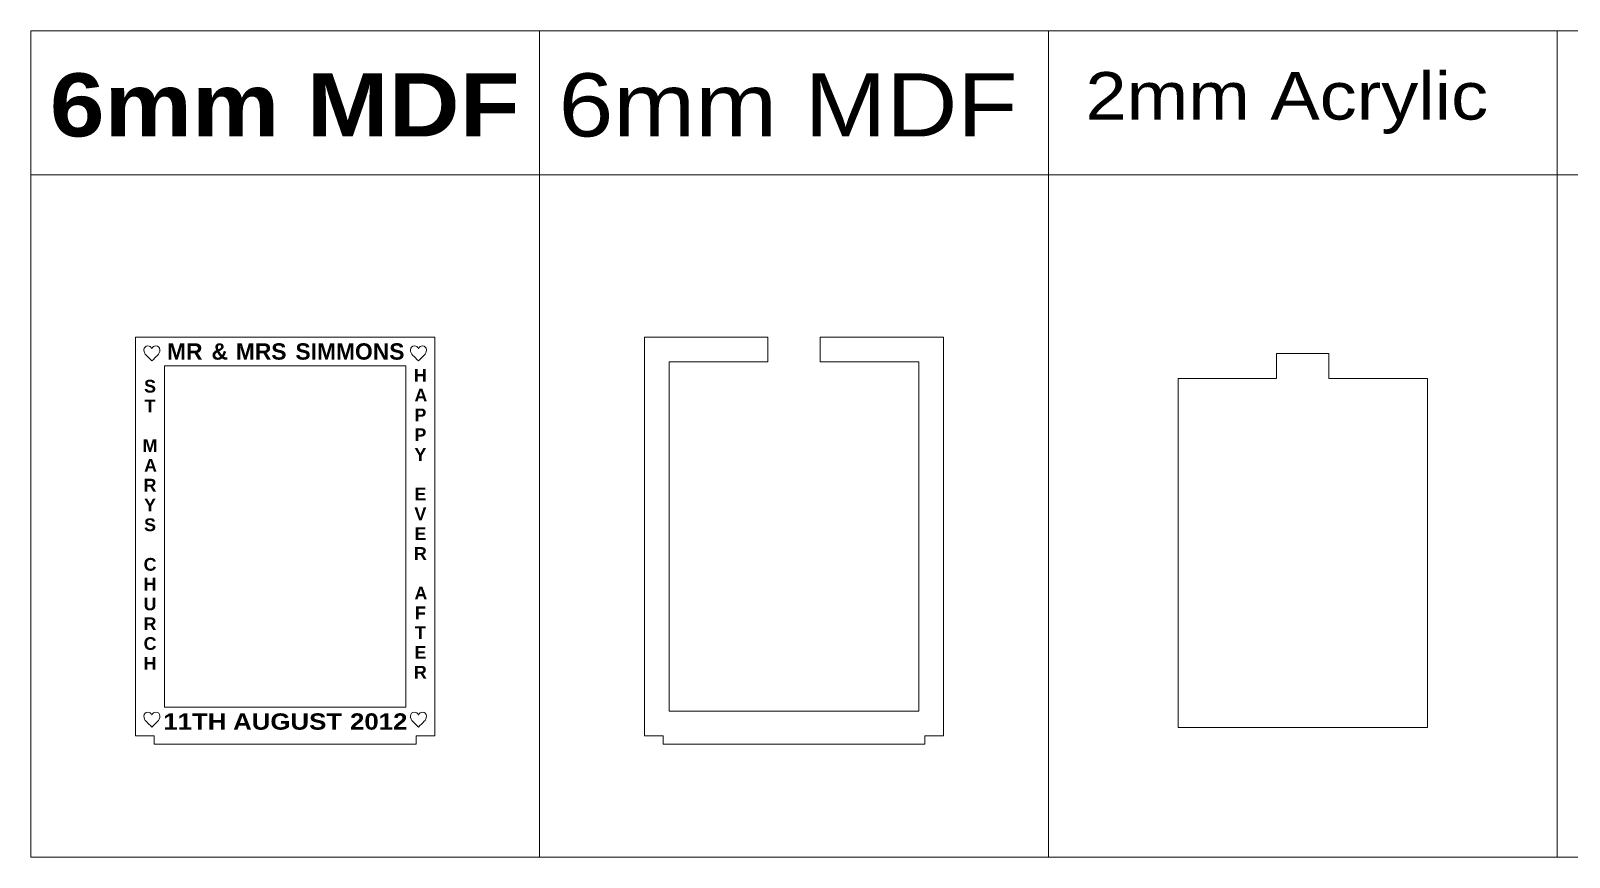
# Model space of a CAD drawing. Header units: millimetres. Extents: x -1166 to 1166, y -335 to 297.
# Drawn here: x -1166 to 9, y -335 to 297 of the extents above; entities that cross this region are included whole.
import ezdxf

# ---------------------------------------------------------------- set-up
doc = ezdxf.new("R2010")
doc.units = ezdxf.units.MM
doc.header["$MEASUREMENT"] = 0
doc.layers.add('Camada 1', color=7, linetype='Continuous')
doc.styles.add('0', font='arialbd.ttf', dxfattribs={"height": 1})
doc.styles.add('1', font='Arial', dxfattribs={"height": 1})
doc.styles.add('5', font='Arial', dxfattribs={"height": 1})

msp = doc.modelspace()

# ---------------------------------------------------------------- linework, layer by layer
at = {"layer": 'Camada 1', "color": 142, "lineweight": 20}
for points in [[(-1166.4805, 186.6815), (-777.6535, 186.6815), (-777.6535, 296.7483), (-1166.4805, 296.7483), (-1166.4805, 186.6815)], [(-777.6537, 186.6815), (-388.8267, 186.6815), (-388.8267, 296.7483), (-777.6537, 296.7483), (-777.6537, 186.6815)], [(-388.8269, 186.6815), (0.0001, 186.6815), (0.0001, 296.7483), (-388.8269, 296.7483), (-388.8269, 186.6815)], [(-0.0001, 186.6815), (388.8269, 186.6815), (388.8269, 296.7483), (-0.0001, 296.7483), (-0.0001, 186.6815)], [(-1166.4805, -334.8653), (-777.6535, -334.8653), (-777.6535, 186.6815), (-1166.4805, 186.6815), (-1166.4805, -334.8653)], [(-777.6537, -334.8653), (-388.8267, -334.8653), (-388.8267, 186.6815), (-777.6537, 186.6815), (-777.6537, -334.8653)], [(-388.8269, -334.8653), (0.0001, -334.8653), (0.0001, 186.6815), (-388.8269, 186.6815), (-388.8269, -334.8653)], [(-0.0001, -334.8653), (388.8269, -334.8653), (388.8269, 186.6815), (-0.0001, 186.6815), (-0.0001, -334.8653)]]:
    msp.add_lwpolyline(points, close=True, dxfattribs=at)
at = {"layer": 'Camada 1', "color": 230, "lineweight": 20}
for points, knots in [([(-872.067, -242.1394), (-872.067, -242.1394), (-872.067, -248.4894), (-872.067, -248.4894), (-872.067, -248.4894), (-872.067, -248.4894), (-1072.067, -248.4894), (-1072.067, -248.4894), (-1072.067, -248.4894), (-1072.067, -248.4894), (-1072.067, -242.1394), (-1072.067, -242.1394), (-1072.067, -242.1394), (-1072.067, -242.1394), (-1086.367, -242.1394), (-1086.367, -242.1394), (-1086.367, -242.1394), (-1086.367, -242.1394), (-1086.367, 62.6606), (-1086.367, 62.6606), (-1086.367, 62.6606), (-1086.367, 62.6606), (-857.767, 62.6606), (-857.767, 62.6606), (-857.767, 62.6606), (-857.767, 62.6606), (-857.767, -242.1394), (-857.767, -242.1394), (-857.767, -242.1394), (-857.767, -242.1394), (-872.067, -242.1394), (-872.067, -242.1394)], [0, 0, 0, 0, 0.111111111, 0.111111111, 0.111111111, 0.111111111, 0.222222222, 0.222222222, 0.222222222, 0.222222222, 0.333333333, 0.333333333, 0.333333333, 0.333333333, 0.444444444, 0.444444444, 0.444444444, 0.444444444, 0.555555556, 0.555555556, 0.555555556, 0.555555556, 0.666666667, 0.666666667, 0.666666667, 0.666666667, 0.777777778, 0.777777778, 0.777777778, 0.777777778, 1, 1, 1, 1]), ([(-563.2401, 43.6606), (-563.2401, 43.6606), (-487.9402, 43.6606), (-487.9402, 43.6606), (-487.9402, 43.6606), (-487.9402, 43.6606), (-487.9402, -223.1394), (-487.9402, -223.1394), (-487.9402, -223.1394), (-487.9402, -223.1394), (-678.5402, -223.1394), (-678.5402, -223.1394), (-678.5402, -223.1394), (-678.5402, -223.1394), (-678.5402, 43.6606), (-678.5402, 43.6606), (-678.5402, 43.6606), (-678.5402, 43.6606), (-603.2401, 43.6606), (-603.2401, 43.6606), (-603.2401, 43.6606), (-603.2401, 43.6606), (-603.2401, 62.6606), (-603.2401, 62.6606), (-603.2401, 62.6606), (-603.2401, 62.6606), (-697.5402, 62.6606), (-697.5402, 62.6606), (-697.5402, 62.6606), (-697.5402, 62.6606), (-697.5402, -242.1394), (-697.5402, -242.1394), (-697.5402, -242.1394), (-697.5402, -242.1394), (-683.2402, -242.1394), (-683.2402, -242.1394), (-683.2402, -242.1394), (-683.2402, -242.1394), (-683.2402, -248.4894), (-683.2402, -248.4894), (-683.2402, -248.4894), (-683.2402, -248.4894), (-483.2402, -248.4894), (-483.2402, -248.4894), (-483.2402, -248.4894), (-483.2402, -248.4894), (-483.2402, -242.1394), (-483.2402, -242.1394), (-483.2402, -242.1394), (-483.2402, -242.1394), (-468.9402, -242.1394), (-468.9402, -242.1394), (-468.9402, -242.1394), (-468.9402, -242.1394), (-468.9402, 62.6606), (-468.9402, 62.6606), (-468.9402, 62.6606), (-468.9402, 62.6606), (-563.2401, 62.6606), (-563.2401, 62.6606), (-563.2401, 62.6606), (-563.2401, 62.6606), (-563.2401, 43.6606), (-563.2401, 43.6606)], [0, 0, 0, 0, 0.058823529, 0.058823529, 0.058823529, 0.058823529, 0.117647059, 0.117647059, 0.117647059, 0.117647059, 0.176470588, 0.176470588, 0.176470588, 0.176470588, 0.235294118, 0.235294118, 0.235294118, 0.235294118, 0.294117647, 0.294117647, 0.294117647, 0.294117647, 0.352941176, 0.352941176, 0.352941176, 0.352941176, 0.411764706, 0.411764706, 0.411764706, 0.411764706, 0.470588235, 0.470588235, 0.470588235, 0.470588235, 0.529411765, 0.529411765, 0.529411765, 0.529411765, 0.588235294, 0.588235294, 0.588235294, 0.588235294, 0.647058824, 0.647058824, 0.647058824, 0.647058824, 0.705882353, 0.705882353, 0.705882353, 0.705882353, 0.764705882, 0.764705882, 0.764705882, 0.764705882, 0.823529412, 0.823529412, 0.823529412, 0.823529412, 0.882352941, 0.882352941, 0.882352941, 0.882352941, 1, 1, 1, 1]), ([(-1073.9347, 53.6414), (-1073.1675, 55.176), (-1072.4002, 55.9432), (-1070.8655, 55.9432), (-1070.8655, 55.9432), (-1069.1713, 55.9432), (-1067.7964, 54.5683), (-1067.7964, 52.8741), (-1067.7964, 52.8741), (-1067.7964, 49.8049), (-1070.8655, 47.5824), (-1073.9347, 44.5133), (-1073.9347, 44.5133), (-1077.0039, 47.5824), (-1080.073, 49.8049), (-1080.073, 52.8741), (-1080.073, 52.8741), (-1080.073, 54.5683), (-1078.6981, 55.9432), (-1077.0039, 55.9432), (-1077.0039, 55.9432), (-1075.4692, 55.9432), (-1074.7019, 55.176), (-1073.9347, 53.6414)], [0, 0, 0, 0, 0.142857143, 0.142857143, 0.142857143, 0.142857143, 0.285714286, 0.285714286, 0.285714286, 0.285714286, 0.428571429, 0.428571429, 0.428571429, 0.428571429, 0.571428571, 0.571428571, 0.571428571, 0.571428571, 0.714285714, 0.714285714, 0.714285714, 0.714285714, 1, 1, 1, 1]), ([(-870.1989, 53.6414), (-870.9661, 55.176), (-871.7334, 55.9432), (-873.2681, 55.9432), (-873.2681, 55.9432), (-874.9623, 55.9432), (-876.3372, 54.5683), (-876.3372, 52.8741), (-876.3372, 52.8741), (-876.3372, 49.8049), (-873.2681, 47.5824), (-870.1989, 44.5133), (-870.1989, 44.5133), (-867.1297, 47.5824), (-864.0606, 49.8049), (-864.0606, 52.8741), (-864.0606, 52.8741), (-864.0606, 54.5683), (-865.4355, 55.9432), (-867.1297, 55.9432), (-867.1297, 55.9432), (-868.6644, 55.9432), (-869.4317, 55.176), (-870.1989, 53.6414)], [0, 0, 0, 0, 0.142857143, 0.142857143, 0.142857143, 0.142857143, 0.285714286, 0.285714286, 0.285714286, 0.285714286, 0.428571429, 0.428571429, 0.428571429, 0.428571429, 0.571428571, 0.571428571, 0.571428571, 0.571428571, 0.714285714, 0.714285714, 0.714285714, 0.714285714, 1, 1, 1, 1]), ([(-879.767, 40.6606), (-879.767, 40.6606), (-1064.367, 40.6606), (-1064.367, 40.6606), (-1064.367, 40.6606), (-1064.367, 40.6606), (-1064.367, -220.1394), (-1064.367, -220.1394), (-1064.367, -220.1394), (-1064.367, -220.1394), (-879.767, -220.1394), (-879.767, -220.1394), (-879.767, -220.1394), (-879.767, -220.1394), (-879.767, 40.6606), (-879.767, 40.6606)], [0, 0, 0, 0, 0.2, 0.2, 0.2, 0.2, 0.4, 0.4, 0.4, 0.4, 0.6, 0.6, 0.6, 0.6, 1, 1, 1, 1]), ([(-1073.9347, -226.2942), (-1073.1675, -224.7596), (-1072.4002, -223.9924), (-1070.8655, -223.9924), (-1070.8655, -223.9924), (-1069.1713, -223.9924), (-1067.7964, -225.3673), (-1067.7964, -227.0615), (-1067.7964, -227.0615), (-1067.7964, -230.1307), (-1070.8655, -232.3532), (-1073.9347, -235.4223), (-1073.9347, -235.4223), (-1077.0039, -232.3532), (-1080.073, -230.1307), (-1080.073, -227.0615), (-1080.073, -227.0615), (-1080.073, -225.3673), (-1078.6981, -223.9924), (-1077.0039, -223.9924), (-1077.0039, -223.9924), (-1075.4692, -223.9924), (-1074.7019, -224.7596), (-1073.9347, -226.2942)], [0, 0, 0, 0, 0.142857143, 0.142857143, 0.142857143, 0.142857143, 0.285714286, 0.285714286, 0.285714286, 0.285714286, 0.428571429, 0.428571429, 0.428571429, 0.428571429, 0.571428571, 0.571428571, 0.571428571, 0.571428571, 0.714285714, 0.714285714, 0.714285714, 0.714285714, 1, 1, 1, 1]), ([(-870.1989, -226.2942), (-870.9661, -224.7596), (-871.7334, -223.9924), (-873.2681, -223.9924), (-873.2681, -223.9924), (-874.9623, -223.9924), (-876.3372, -225.3673), (-876.3372, -227.0615), (-876.3372, -227.0615), (-876.3372, -230.1307), (-873.2681, -232.3532), (-870.1989, -235.4223), (-870.1989, -235.4223), (-867.1297, -232.3532), (-864.0606, -230.1307), (-864.0606, -227.0615), (-864.0606, -227.0615), (-864.0606, -225.3673), (-865.4355, -223.9924), (-867.1297, -223.9924), (-867.1297, -223.9924), (-868.6644, -223.9924), (-869.4317, -224.7596), (-870.1989, -226.2942)], [0, 0, 0, 0, 0.142857143, 0.142857143, 0.142857143, 0.142857143, 0.285714286, 0.285714286, 0.285714286, 0.285714286, 0.428571429, 0.428571429, 0.428571429, 0.428571429, 0.571428571, 0.571428571, 0.571428571, 0.571428571, 0.714285714, 0.714285714, 0.714285714, 0.714285714, 1, 1, 1, 1])]:
    msp.add_open_spline(points, degree=3, knots=knots, dxfattribs=at)
at = {"layer": 'Camada 1', "color": 30, "lineweight": 20}
msp.add_open_spline([(-99.1134, 30.9856), (-99.1134, 30.9856), (-99.1134, -235.8144), (-99.1134, -235.8144), (-99.1134, -235.8144), (-99.1134, -235.8144), (-289.7134, -235.8144), (-289.7134, -235.8144), (-289.7134, -235.8144), (-289.7134, -235.8144), (-289.7134, 30.9856), (-289.7134, 30.9856), (-289.7134, 30.9856), (-289.7134, 30.9856), (-214.4133, 30.9856), (-214.4133, 30.9856), (-214.4133, 30.9856), (-214.4133, 30.9856), (-214.4133, 49.9856), (-214.4133, 49.9856), (-214.4133, 49.9856), (-214.4133, 49.9856), (-174.4133, 49.9856), (-174.4133, 49.9856), (-174.4133, 49.9856), (-174.4133, 49.9856), (-174.4133, 30.9856), (-174.4133, 30.9856), (-174.4133, 30.9856), (-174.4133, 30.9856), (-99.1134, 30.9856), (-99.1134, 30.9856)], degree=3, knots=[0, 0, 0, 0, 0.111111111, 0.111111111, 0.111111111, 0.111111111, 0.222222222, 0.222222222, 0.222222222, 0.222222222, 0.333333333, 0.333333333, 0.333333333, 0.333333333, 0.444444444, 0.444444444, 0.444444444, 0.444444444, 0.555555556, 0.555555556, 0.555555556, 0.555555556, 0.666666667, 0.666666667, 0.666666667, 0.666666667, 0.777777778, 0.777777778, 0.777777778, 0.777777778, 1, 1, 1, 1], dxfattribs=at)

# ---------------------------------------------------------------- texts
at = {"layer": 'Camada 1', "color": 142, "width": 1.114671}
for s, height, style, p in [('6mm MDF', 48.2598, '0', (-1151.8997, 215.9645)), ('6mm MDF', 48.2598, '1', (-763.0731, 215.9645)), ('2mm Acrylic', 36.301176, '5', (-360.4976, 228.8581))]:
    msp.add_text(s, height=height, dxfattribs=dict(at, style=style)).set_placement(p)
at = {"layer": 'Camada 1', "color": 175, "style": '0'}
for s, height, p in [('MR ', 12.48264, (-1062.3755, 45.4106)), ('& ', 12.48264, (-1028.3811, 45.4106)), ('MRS ', 12.48264, (-1009.7848, 45.4106)), ('SIMMONS', 12.48264, (-964.2266, 45.4106)), ('H', 9.7494, (-873.6495, 28.5591)), ('S', 9.7494, (-1079.876, 20.246)), ('T', 9.7494, (-1079.4957, 5.1187)), ('A', 9.7494, (-873.276, 13.4318)), ('P', 9.7494, (-873.276, -1.6955)), ('P', 9.7494, (-873.276, -16.8228)), ('M', 9.7494, (-1080.9999, -25.1359)), ('Y', 9.7494, (-873.276, -31.9501)), ('A', 9.7494, (-1079.876, -40.2632)), ('R', 9.7494, (-1080.2495, -55.3905)), ('E', 9.7494, (-873.276, -62.2047)), ('Y', 9.7494, (-1079.876, -70.5178)), ('V', 9.7494, (-873.276, -77.332)), ('S', 9.7494, (-1079.876, -85.6451)), ('E', 9.7494, (-873.276, -92.4593)), ('R', 9.7494, (-873.6495, -107.5866)), ('C', 9.7494, (-1080.2495, -115.8997)), ('H', 9.7494, (-1080.2495, -131.027)), ('A', 9.7494, (-873.276, -137.8412)), ('U', 9.7494, (-1080.2495, -146.1543)), ('R', 9.7494, (-1080.2495, -161.2816)), ('F', 9.7494, (-872.8957, -152.9685)), ('T', 9.7494, (-872.8957, -168.0958)), ('C', 9.7494, (-1080.2495, -176.4089)), ('E', 9.7494, (-873.276, -183.2231)), ('H', 9.7494, (-1080.2495, -191.5362)), ('R', 9.7494, (-873.6495, -198.3504))]:
    msp.add_text(s, height=height, dxfattribs=at).set_placement(p)
at = {"layer": 'Camada 1', "color": 175, "style": '0', "width": 1.131004}
for s, p in [('11TH ', (-1065.207, -237.3894)), ('AUGUST ', (-1011.8405, -237.3894)), ('2012', (-922.5322, -237.3894))]:
    msp.add_text(s, height=12.48264, dxfattribs=at).set_placement(p)

doc.saveas('drawing.dxf')
